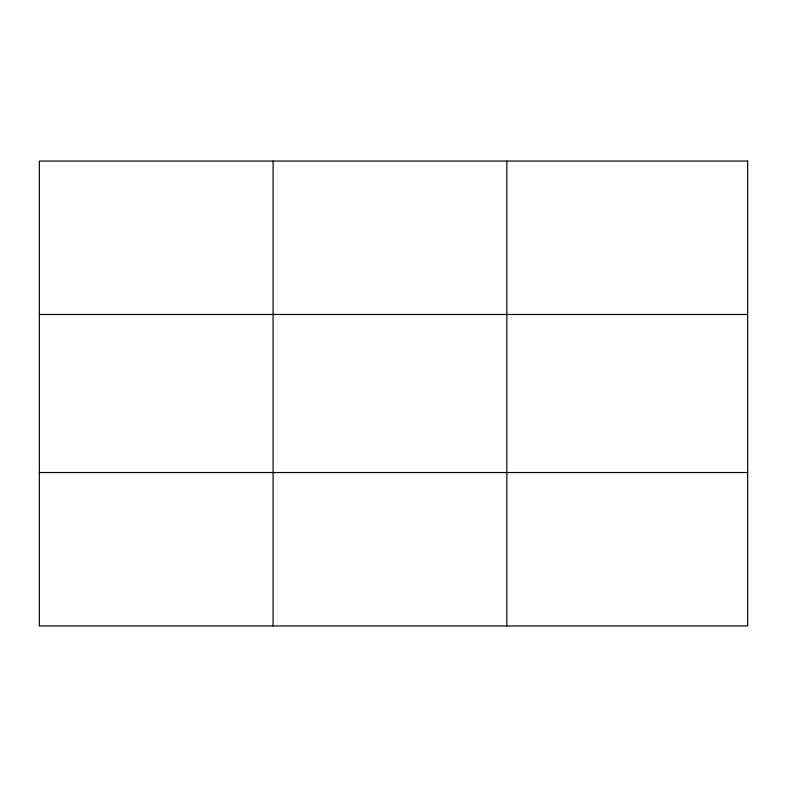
<?xml version="1.0" encoding="UTF-8"?>
<svg xmlns="http://www.w3.org/2000/svg" width="787" height="787" viewBox="0 0 787 787"><rect width="100%" height="100%" fill="white"/><g stroke="black" fill="none" stroke-linecap="round" stroke-linejoin="round"><path stroke-width="1.18" d="M273.089 625.94L273.089 161.06M506.828 625.94L506.828 161.06M39.35 314.466L747.65 314.466M39.35 472.534L747.65 472.534M747.65 161.06L747.65 625.94L39.35 625.94L39.35 161.06L747.65 161.06"/></g></svg>
